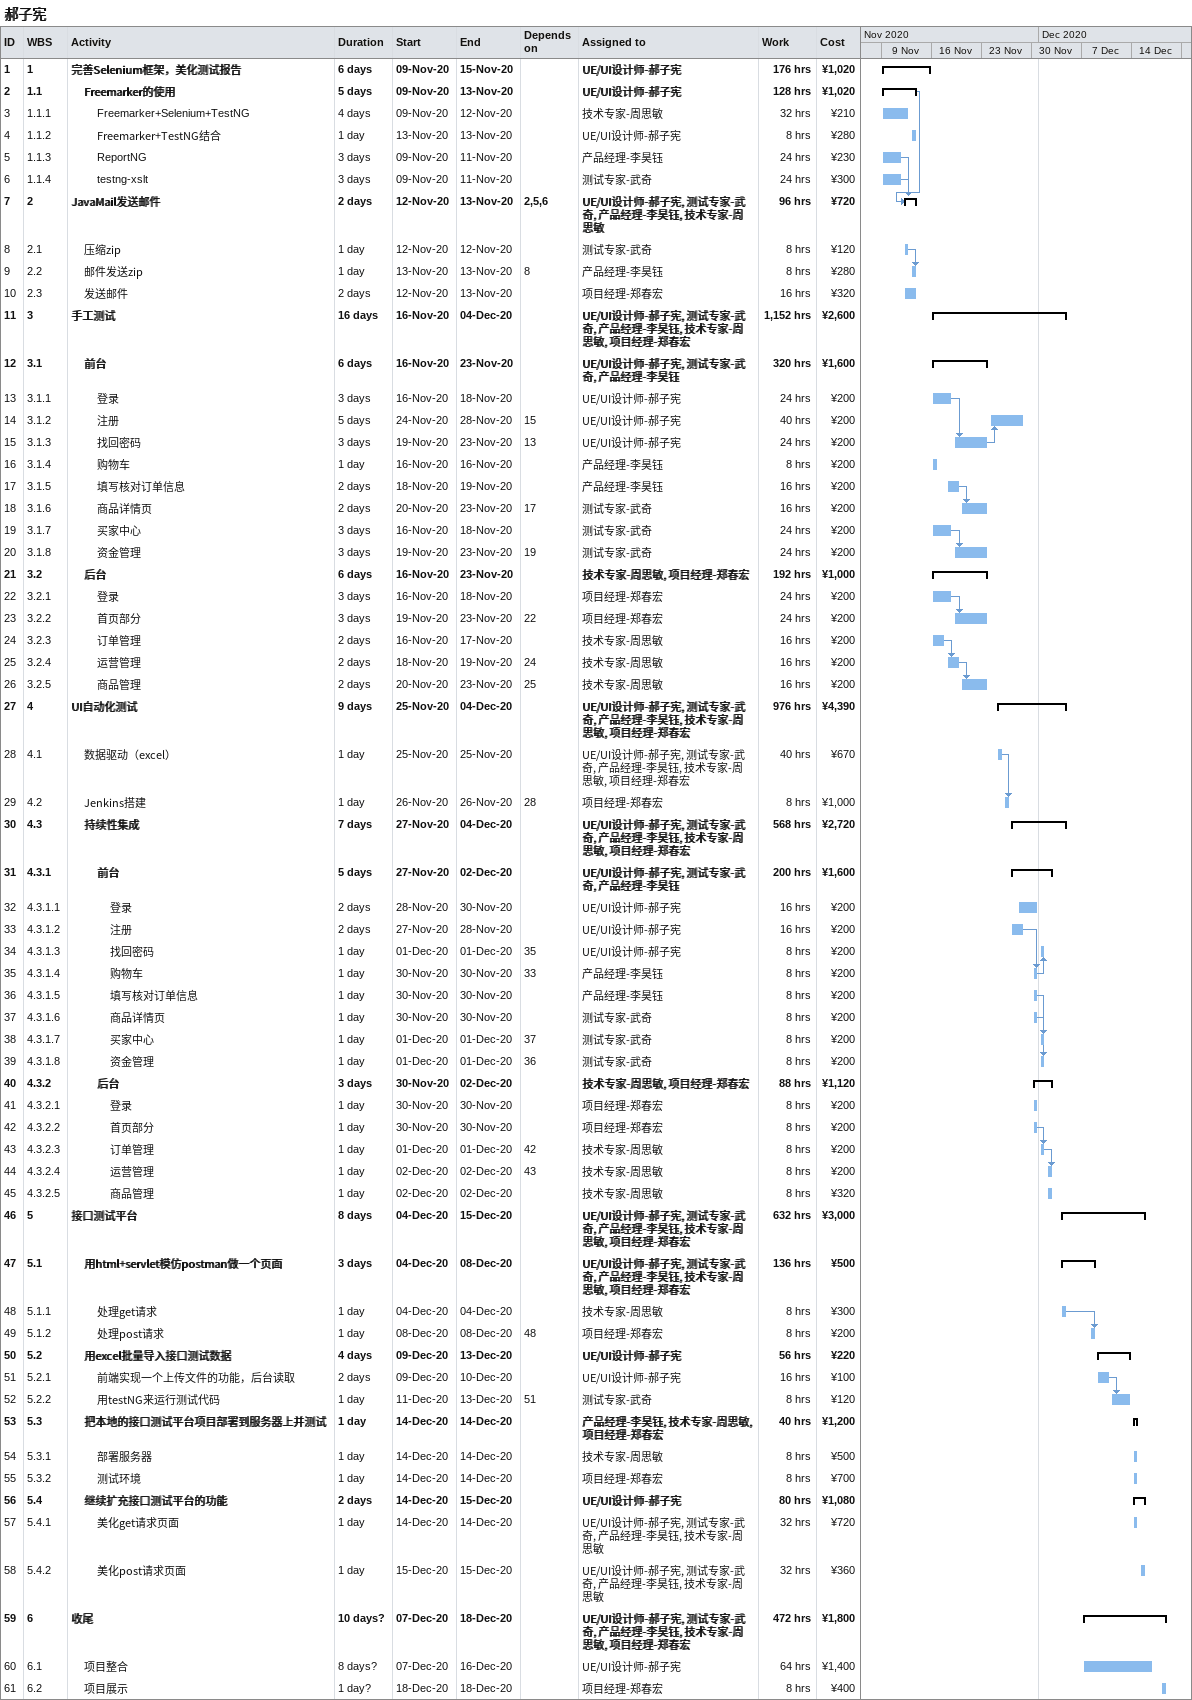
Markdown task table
郝子宪

| ID | WBS | Task | Duration | Start | Finish | Predecessors | Resources | Work (h) | Cost (¥) |
|---|---|---|---|---|---|---|---|---|---|
| 1 | 1 | **完善Selenium框架，美化测试报告** | 6d | 2020-11-09 | 2020-11-15 |  | UE/UI设计师-郝子宪 | 176 | 1020 |
| 2 | 1.1 | **Freemarker的使用** | 5d | 2020-11-09 | 2020-11-13 |  | UE/UI设计师-郝子宪 | 128 | 1020 |
| 3 | 1.1.1 | Freemarker+Selenium+TestNG | 4d | 2020-11-09 | 2020-11-12 |  | 技术专家-周思敏 | 32 | 210 |
| 4 | 1.1.2 | Freemarker+TestNG结合 | 1d | 2020-11-13 | 2020-11-13 |  | UE/UI设计师-郝子宪 | 8 | 280 |
| 5 | 1.1.3 | ReportNG | 3d | 2020-11-09 | 2020-11-11 |  | 产品经理-李昊钰 | 24 | 230 |
| 6 | 1.1.4 | testng-xslt | 3d | 2020-11-09 | 2020-11-11 |  | 测试专家-武奇 | 24 | 300 |
| 7 | 2 | **JavaMail发送邮件** | 2d | 2020-11-12 | 2020-11-13 | 2, 5, 6 | UE/UI设计师-郝子宪, 测试专家-武奇, 产品经理-李昊钰, 技术专家-周思敏 | 96 | 720 |
| 8 | 2.1 | 压缩zip | 1d | 2020-11-12 | 2020-11-12 |  | 测试专家-武奇 | 8 | 120 |
| 9 | 2.2 | 邮件发送zip | 1d | 2020-11-13 | 2020-11-13 | 8 | 产品经理-李昊钰 | 8 | 280 |
| 10 | 2.3 | 发送邮件 | 2d | 2020-11-12 | 2020-11-13 |  | 项目经理-郑春宏 | 16 | 320 |
| 11 | 3 | **手工测试** | 16d | 2020-11-16 | 2020-12-04 |  | UE/UI设计师-郝子宪, 测试专家-武奇, 产品经理-李昊钰, 技术专家-周思敏, 项目经理-郑春宏 | 1152 | 2600 |
| 12 | 3.1 | **前台** | 6d | 2020-11-16 | 2020-11-23 |  | UE/UI设计师-郝子宪, 测试专家-武奇, 产品经理-李昊钰 | 320 | 1600 |
| 13 | 3.1.1 | 登录 | 3d | 2020-11-16 | 2020-11-18 |  | UE/UI设计师-郝子宪 | 24 | 200 |
| 14 | 3.1.2 | 注册 | 5d | 2020-11-24 | 2020-11-28 | 15 | UE/UI设计师-郝子宪 | 40 | 200 |
| 15 | 3.1.3 | 找回密码 | 3d | 2020-11-19 | 2020-11-23 | 13 | UE/UI设计师-郝子宪 | 24 | 200 |
| 16 | 3.1.4 | 购物车 | 1d | 2020-11-16 | 2020-11-16 |  | 产品经理-李昊钰 | 8 | 200 |
| 17 | 3.1.5 | 填写核对订单信息 | 2d | 2020-11-18 | 2020-11-19 |  | 产品经理-李昊钰 | 16 | 200 |
| 18 | 3.1.6 | 商品详情页 | 2d | 2020-11-20 | 2020-11-23 | 17 | 测试专家-武奇 | 16 | 200 |
| 19 | 3.1.7 | 买家中心 | 3d | 2020-11-16 | 2020-11-18 |  | 测试专家-武奇 | 24 | 200 |
| 20 | 3.1.8 | 资金管理 | 3d | 2020-11-19 | 2020-11-23 | 19 | 测试专家-武奇 | 24 | 200 |
| 21 | 3.2 | **后台** | 6d | 2020-11-16 | 2020-11-23 |  | 技术专家-周思敏, 项目经理-郑春宏 | 192 | 1000 |
| 22 | 3.2.1 | 登录 | 3d | 2020-11-16 | 2020-11-18 |  | 项目经理-郑春宏 | 24 | 200 |
| 23 | 3.2.2 | 首页部分 | 3d | 2020-11-19 | 2020-11-23 | 22 | 项目经理-郑春宏 | 24 | 200 |
| 24 | 3.2.3 | 订单管理 | 2d | 2020-11-16 | 2020-11-17 |  | 技术专家-周思敏 | 16 | 200 |
| 25 | 3.2.4 | 运营管理 | 2d | 2020-11-18 | 2020-11-19 | 24 | 技术专家-周思敏 | 16 | 200 |
| 26 | 3.2.5 | 商品管理 | 2d | 2020-11-20 | 2020-11-23 | 25 | 技术专家-周思敏 | 16 | 200 |
| 27 | 4 | **UI自动化测试** | 9d | 2020-11-25 | 2020-12-04 |  | UE/UI设计师-郝子宪, 测试专家-武奇, 产品经理-李昊钰, 技术专家-周思敏, 项目经理-郑春宏 | 976 | 4390 |
| 28 | 4.1 | 数据驱动（excel） | 1d | 2020-11-25 | 2020-11-25 |  | UE/UI设计师-郝子宪, 测试专家-武奇, 产品经理-李昊钰, 技术专家-周思敏, 项目经理-郑春宏 | 40 | 670 |
| 29 | 4.2 | Jenkins搭建 | 1d | 2020-11-26 | 2020-11-26 | 28 | 项目经理-郑春宏 | 8 | 1000 |
| 30 | 4.3 | **持续性集成** | 7d | 2020-11-27 | 2020-12-04 |  | UE/UI设计师-郝子宪, 测试专家-武奇, 产品经理-李昊钰, 技术专家-周思敏, 项目经理-郑春宏 | 568 | 2720 |
| 31 | 4.3.1 | **前台** | 5d | 2020-11-27 | 2020-12-02 |  | UE/UI设计师-郝子宪, 测试专家-武奇, 产品经理-李昊钰 | 200 | 1600 |
| 32 | 4.3.1.1 | 登录 | 2d | 2020-11-28 | 2020-11-30 |  | UE/UI设计师-郝子宪 | 16 | 200 |
| 33 | 4.3.1.2 | 注册 | 2d | 2020-11-27 | 2020-11-28 |  | UE/UI设计师-郝子宪 | 16 | 200 |
| 34 | 4.3.1.3 | 找回密码 | 1d | 2020-12-01 | 2020-12-01 | 35 | UE/UI设计师-郝子宪 | 8 | 200 |
| 35 | 4.3.1.4 | 购物车 | 1d | 2020-11-30 | 2020-11-30 | 33 | 产品经理-李昊钰 | 8 | 200 |
| 36 | 4.3.1.5 | 填写核对订单信息 | 1d | 2020-11-30 | 2020-11-30 |  | 产品经理-李昊钰 | 8 | 200 |
| 37 | 4.3.1.6 | 商品详情页 | 1d | 2020-11-30 | 2020-11-30 |  | 测试专家-武奇 | 8 | 200 |
| 38 | 4.3.1.7 | 买家中心 | 1d | 2020-12-01 | 2020-12-01 | 37 | 测试专家-武奇 | 8 | 200 |
| 39 | 4.3.1.8 | 资金管理 | 1d | 2020-12-01 | 2020-12-01 | 36 | 测试专家-武奇 | 8 | 200 |
| 40 | 4.3.2 | **后台** | 3d | 2020-11-30 | 2020-12-02 |  | 技术专家-周思敏, 项目经理-郑春宏 | 88 | 1120 |
| 41 | 4.3.2.1 | 登录 | 1d | 2020-11-30 | 2020-11-30 |  | 项目经理-郑春宏 | 8 | 200 |
| 42 | 4.3.2.2 | 首页部分 | 1d | 2020-11-30 | 2020-11-30 |  | 项目经理-郑春宏 | 8 | 200 |
| 43 | 4.3.2.3 | 订单管理 | 1d | 2020-12-01 | 2020-12-01 | 42 | 技术专家-周思敏 | 8 | 200 |
| 44 | 4.3.2.4 | 运营管理 | 1d | 2020-12-02 | 2020-12-02 | 43 | 技术专家-周思敏 | 8 | 200 |
| 45 | 4.3.2.5 | 商品管理 | 1d | 2020-12-02 | 2020-12-02 |  | 技术专家-周思敏 | 8 | 320 |
| 46 | 5 | **接口测试平台** | 8d | 2020-12-04 | 2020-12-15 |  | UE/UI设计师-郝子宪, 测试专家-武奇, 产品经理-李昊钰, 技术专家-周思敏, 项目经理-郑春宏 | 632 | 3000 |
| 47 | 5.1 | **用html+servlet模仿postman做一个页面** | 3d | 2020-12-04 | 2020-12-08 |  | UE/UI设计师-郝子宪, 测试专家-武奇, 产品经理-李昊钰, 技术专家-周思敏, 项目经理-郑春宏 | 136 | 500 |
| 48 | 5.1.1 | 处理get请求 | 1d | 2020-12-04 | 2020-12-04 |  | 技术专家-周思敏 | 8 | 300 |
| 49 | 5.1.2 | 处理post请求 | 1d | 2020-12-08 | 2020-12-08 | 48 | 项目经理-郑春宏 | 8 | 200 |
| 50 | 5.2 | **用excel批量导入接口测试数据** | 4d | 2020-12-09 | 2020-12-13 |  | UE/UI设计师-郝子宪 | 56 | 220 |
| 51 | 5.2.1 | 前端实现一个上传文件的功能，后台读取 | 2d | 2020-12-09 | 2020-12-10 |  | UE/UI设计师-郝子宪 | 16 | 100 |
| 52 | 5.2.2 | 用testNG来运行测试代码 | 1d | 2020-12-11 | 2020-12-13 | 51 | 测试专家-武奇 | 8 | 120 |
| 53 | 5.3 | **把本地的接口测试平台项目部署到服务器上并测试** | 1d | 2020-12-14 | 2020-12-14 |  | 产品经理-李昊钰, 技术专家-周思敏, 项目经理-郑春宏 | 40 | 1200 |
| 54 | 5.3.1 | 部署服务器 | 1d | 2020-12-14 | 2020-12-14 |  | 技术专家-周思敏 | 8 | 500 |
| 55 | 5.3.2 | 测试环境 | 1d | 2020-12-14 | 2020-12-14 |  | 项目经理-郑春宏 | 8 | 700 |
| 56 | 5.4 | **继续扩充接口测试平台的功能** | 2d | 2020-12-14 | 2020-12-15 |  | UE/UI设计师-郝子宪 | 80 | 1080 |
| 57 | 5.4.1 | 美化get请求页面 | 1d | 2020-12-14 | 2020-12-14 |  | UE/UI设计师-郝子宪, 测试专家-武奇, 产品经理-李昊钰, 技术专家-周思敏 | 32 | 720 |
| 58 | 5.4.2 | 美化post请求页面 | 1d | 2020-12-15 | 2020-12-15 |  | UE/UI设计师-郝子宪, 测试专家-武奇, 产品经理-李昊钰, 技术专家-周思敏 | 32 | 360 |
| 59 | 6 | **收尾** | 10d? | 2020-12-07 | 2020-12-18 |  | UE/UI设计师-郝子宪, 测试专家-武奇, 产品经理-李昊钰, 技术专家-周思敏, 项目经理-郑春宏 | 472 | 1800 |
| 60 | 6.1 | 项目整合 | 8d? | 2020-12-07 | 2020-12-16 |  | UE/UI设计师-郝子宪 | 64 | 1400 |
| 61 | 6.2 | 项目展示 | 1d? | 2020-12-18 | 2020-12-18 |  | 项目经理-郑春宏 | 8 | 400 |
